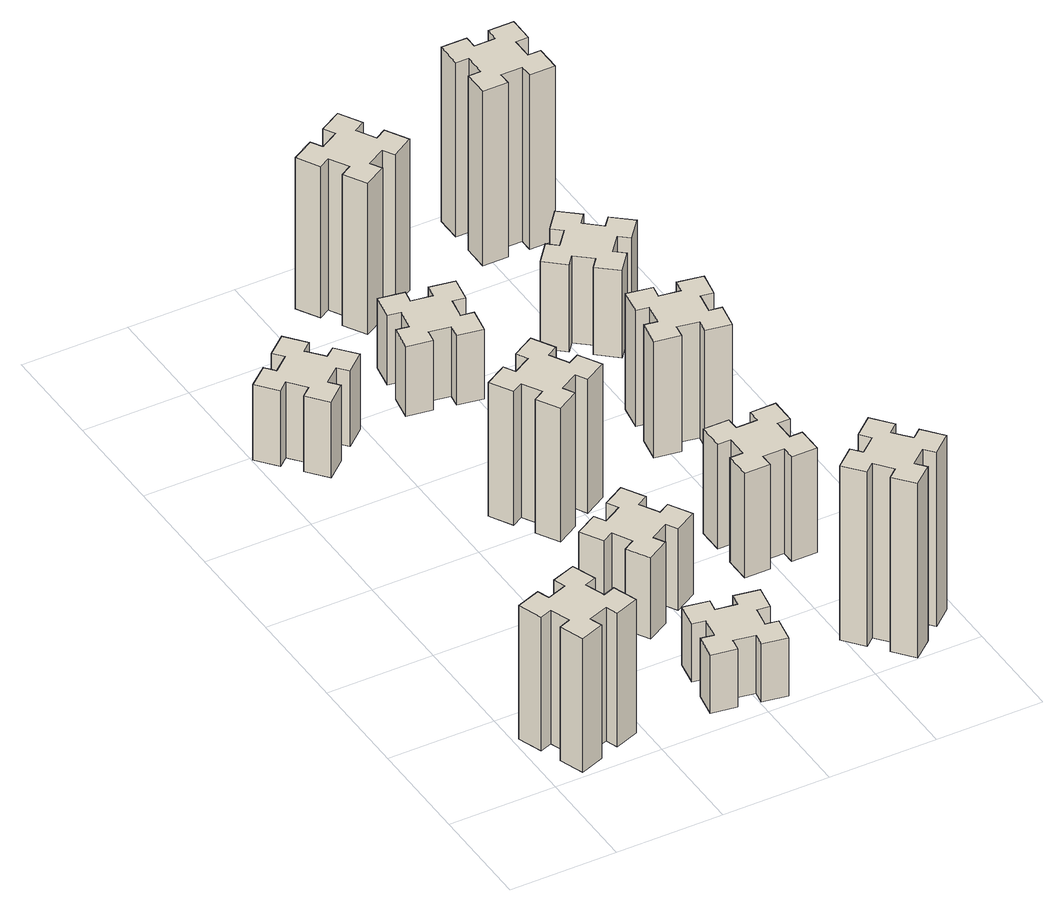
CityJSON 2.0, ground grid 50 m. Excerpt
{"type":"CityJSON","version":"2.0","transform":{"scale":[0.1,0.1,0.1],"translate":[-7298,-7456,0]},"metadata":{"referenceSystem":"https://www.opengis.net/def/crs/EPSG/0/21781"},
"CityObjects":{
"building1":{"type":"Building","attributes":{"class":"1000","function":"1000","usage":"1000","yearOfConstruction":2016,"roofType":"1000","measuredHeight":69,"storeysAboveGround":30,"storeysBelowGround":0},"geometry":[{"type":"Solid","lod":"1","boundaries":[[[[0,1,2,3,4,5,6,7,8,9,10,11,12,13,14,15,16,17,18,19]],[[17,16,20,21]],[[16,15,22,20]],[[15,14,23,22]],[[14,13,24,23]],[[13,12,25,24]],[[12,11,26,25]],[[11,10,27,26]],[[10,9,28,27]],[[9,8,29,28]],[[8,7,30,29]],[[7,6,31,30]],[[6,5,32,31]],[[5,4,33,32]],[[4,3,34,33]],[[3,2,35,34]],[[2,1,36,35]],[[1,0,37,36]],[[0,19,38,37]],[[19,18,39,38]],[[18,17,21,39]],[[24,25,26,27,28,29,30,31,32,33,34,35,36,37,38,39,21,20,22,23]]]]}]},
"building2":{"type":"Building","attributes":{"class":"1000","function":"1000","usage":"1000","yearOfConstruction":2016,"roofType":"1000","measuredHeight":39,"storeysAboveGround":30,"storeysBelowGround":0},"geometry":[{"type":"Solid","lod":"1","boundaries":[[[[40,41,42,43,44,45,46,47,48,49,50,51,52,53,54,55,56,57,58,59]],[[57,56,60,61]],[[56,55,62,60]],[[55,54,63,62]],[[54,53,64,63]],[[53,52,65,64]],[[52,51,66,65]],[[51,50,67,66]],[[50,49,68,67]],[[49,48,69,68]],[[48,47,70,69]],[[47,46,71,70]],[[46,45,72,71]],[[45,44,73,72]],[[44,43,74,73]],[[43,42,75,74]],[[42,41,76,75]],[[41,40,77,76]],[[40,59,78,77]],[[59,58,79,78]],[[58,57,61,79]],[[64,65,66,67,68,69,70,71,72,73,74,75,76,77,78,79,61,60,62,63]]]]}]},
"building3":{"type":"Building","attributes":{"class":"1000","function":"1000","usage":"1000","yearOfConstruction":2016,"roofType":"1000","measuredHeight":30,"storeysAboveGround":30,"storeysBelowGround":0},"geometry":[{"type":"Solid","lod":"1","boundaries":[[[[80,81,82,83,84,85,86,87,88,89,90,91,92,93,94,95,96,97,98,99]],[[97,96,100,101]],[[96,95,102,100]],[[95,94,103,102]],[[94,93,104,103]],[[93,92,105,104]],[[92,91,106,105]],[[91,90,107,106]],[[90,89,108,107]],[[89,88,109,108]],[[88,87,110,109]],[[87,86,111,110]],[[86,85,112,111]],[[85,84,113,112]],[[84,83,114,113]],[[83,82,115,114]],[[82,81,116,115]],[[81,80,117,116]],[[80,99,118,117]],[[99,98,119,118]],[[98,97,101,119]],[[104,105,106,107,108,109,110,111,112,113,114,115,116,117,118,119,101,100,102,103]]]]}]},
"building4":{"type":"Building","attributes":{"class":"1000","function":"1000","usage":"1000","yearOfConstruction":2016,"roofType":"1000","measuredHeight":42,"storeysAboveGround":30,"storeysBelowGround":0},"geometry":[{"type":"Solid","lod":"1","boundaries":[[[[120,121,122,123,124,125,126,127,128,129,130,131,132,133,134,135,136,137,138,139]],[[137,136,140,141]],[[136,135,142,140]],[[135,134,143,142]],[[134,133,144,143]],[[133,132,145,144]],[[132,131,146,145]],[[131,130,147,146]],[[130,129,148,147]],[[129,128,149,148]],[[128,127,150,149]],[[127,126,151,150]],[[126,125,152,151]],[[125,124,153,152]],[[124,123,154,153]],[[123,122,155,154]],[[122,121,156,155]],[[121,120,157,156]],[[120,139,158,157]],[[139,138,159,158]],[[138,137,141,159]],[[144,145,146,147,148,149,150,151,152,153,154,155,156,157,158,159,141,140,142,143]]]]}]},
"building5":{"type":"Building","attributes":{"class":"1000","function":"1000","usage":"1000","yearOfConstruction":2016,"roofType":"1000","measuredHeight":69,"storeysAboveGround":30,"storeysBelowGround":0},"geometry":[{"type":"Solid","lod":"1","boundaries":[[[[160,161,162,163,164,165,166,167,168,169,170,171,172,173,174,175,176,177,178,179]],[[177,176,180,181]],[[176,175,182,180]],[[175,174,183,182]],[[174,173,184,183]],[[173,172,185,184]],[[172,171,186,185]],[[171,170,187,186]],[[170,169,188,187]],[[169,168,189,188]],[[168,167,190,189]],[[167,166,191,190]],[[166,165,192,191]],[[165,164,193,192]],[[164,163,194,193]],[[163,162,195,194]],[[162,161,196,195]],[[161,160,197,196]],[[160,179,198,197]],[[179,178,199,198]],[[178,177,181,199]],[[184,185,186,187,188,189,190,191,192,193,194,195,196,197,198,199,181,180,182,183]]]]}]},
"building6":{"type":"Building","attributes":{"class":"1000","function":"1000","usage":"1000","yearOfConstruction":2016,"roofType":"1000","measuredHeight":36,"storeysAboveGround":30,"storeysBelowGround":0},"geometry":[{"type":"Solid","lod":"1","boundaries":[[[[200,201,202,203,204,205,206,207,208,209,210,211,212,213,214,215,216,217,218,219]],[[217,216,220,221]],[[216,215,222,220]],[[215,214,223,222]],[[214,213,224,223]],[[213,212,225,224]],[[212,211,226,225]],[[211,210,227,226]],[[210,209,228,227]],[[209,208,229,228]],[[208,207,230,229]],[[207,206,231,230]],[[206,205,232,231]],[[205,204,233,232]],[[204,203,234,233]],[[203,202,235,234]],[[202,201,236,235]],[[201,200,237,236]],[[200,219,238,237]],[[219,218,239,238]],[[218,217,221,239]],[[224,225,226,227,228,229,230,231,232,233,234,235,236,237,238,239,221,220,222,223]]]]}]},
"building7":{"type":"Building","attributes":{"class":"1000","function":"1000","usage":"1000","yearOfConstruction":2016,"roofType":"1000","measuredHeight":90,"storeysAboveGround":30,"storeysBelowGround":0},"geometry":[{"type":"Solid","lod":"1","boundaries":[[[[240,241,242,243,244,245,246,247,248,249,250,251,252,253,254,255,256,257,258,259]],[[257,256,260,261]],[[256,255,262,260]],[[255,254,263,262]],[[254,253,264,263]],[[253,252,265,264]],[[252,251,266,265]],[[251,250,267,266]],[[250,249,268,267]],[[249,248,269,268]],[[248,247,270,269]],[[247,246,271,270]],[[246,245,272,271]],[[245,244,273,272]],[[244,243,274,273]],[[243,242,275,274]],[[242,241,276,275]],[[241,240,277,276]],[[240,259,278,277]],[[259,258,279,278]],[[258,257,261,279]],[[264,265,266,267,268,269,270,271,272,273,274,275,276,277,278,279,261,260,262,263]]]]}]},
"building8":{"type":"Building","attributes":{"class":"1000","function":"1000","usage":"1000","yearOfConstruction":2016,"roofType":"1000","measuredHeight":54,"storeysAboveGround":30,"storeysBelowGround":0},"geometry":[{"type":"Solid","lod":"1","boundaries":[[[[280,281,282,283,284,285,286,287,288,289,290,291,292,293,294,295,296,297,298,299]],[[297,296,300,301]],[[296,295,302,300]],[[295,294,303,302]],[[294,293,304,303]],[[293,292,305,304]],[[292,291,306,305]],[[291,290,307,306]],[[290,289,308,307]],[[289,288,309,308]],[[288,287,310,309]],[[287,286,311,310]],[[286,285,312,311]],[[285,284,313,312]],[[284,283,314,313]],[[283,282,315,314]],[[282,281,316,315]],[[281,280,317,316]],[[280,299,318,317]],[[299,298,319,318]],[[298,297,301,319]],[[304,305,306,307,308,309,310,311,312,313,314,315,316,317,318,319,301,300,302,303]]]]}]},
"building9":{"type":"Building","attributes":{"class":"1000","function":"1000","usage":"1000","yearOfConstruction":2016,"roofType":"1000","measuredHeight":78,"storeysAboveGround":30,"storeysBelowGround":0},"geometry":[{"type":"Solid","lod":"1","boundaries":[[[[320,321,322,323,324,325,326,327,328,329,330,331,332,333,334,335,336,337,338,339]],[[337,336,340,341]],[[336,335,342,340]],[[335,334,343,342]],[[334,333,344,343]],[[333,332,345,344]],[[332,331,346,345]],[[331,330,347,346]],[[330,329,348,347]],[[329,328,349,348]],[[328,327,350,349]],[[327,326,351,350]],[[326,325,352,351]],[[325,324,353,352]],[[324,323,354,353]],[[323,322,355,354]],[[322,321,356,355]],[[321,320,357,356]],[[320,339,358,357]],[[339,338,359,358]],[[338,337,341,359]],[[344,345,346,347,348,349,350,351,352,353,354,355,356,357,358,359,341,340,342,343]]]]}]},
"building10":{"type":"Building","attributes":{"class":"1000","function":"1000","usage":"1000","yearOfConstruction":2016,"roofType":"1000","measuredHeight":60,"storeysAboveGround":30,"storeysBelowGround":0},"geometry":[{"type":"Solid","lod":"1","boundaries":[[[[360,361,362,363,364,365,366,367,368,369,370,371,372,373,374,375,376,377,378,379]],[[377,376,380,381]],[[376,375,382,380]],[[375,374,383,382]],[[374,373,384,383]],[[373,372,385,384]],[[372,371,386,385]],[[371,370,387,386]],[[370,369,388,387]],[[369,368,389,388]],[[368,367,390,389]],[[367,366,391,390]],[[366,365,392,391]],[[365,364,393,392]],[[364,363,394,393]],[[363,362,395,394]],[[362,361,396,395]],[[361,360,397,396]],[[360,379,398,397]],[[379,378,399,398]],[[378,377,381,399]],[[384,385,386,387,388,389,390,391,392,393,394,395,396,397,398,399,381,380,382,383]]]]}]},
"building11":{"type":"Building","attributes":{"class":"1000","function":"1000","usage":"1000","yearOfConstruction":2016,"roofType":"1000","measuredHeight":45,"storeysAboveGround":30,"storeysBelowGround":0},"geometry":[{"type":"Solid","lod":"1","boundaries":[[[[400,401,402,403,404,405,406,407,408,409,410,411,412,413,414,415,416,417,418,419]],[[417,416,420,421]],[[416,415,422,420]],[[415,414,423,422]],[[414,413,424,423]],[[413,412,425,424]],[[412,411,426,425]],[[411,410,427,426]],[[410,409,428,427]],[[409,408,429,428]],[[408,407,430,429]],[[407,406,431,430]],[[406,405,432,431]],[[405,404,433,432]],[[404,403,434,433]],[[403,402,435,434]],[[402,401,436,435]],[[401,400,437,436]],[[400,419,438,437]],[[419,418,439,438]],[[418,417,421,439]],[[424,425,426,427,428,429,430,431,432,433,434,435,436,437,438,439,421,420,422,423]]]]}]},
"building12":{"type":"Building","attributes":{"class":"1000","function":"1000","usage":"1000","yearOfConstruction":2016,"roofType":"1000","measuredHeight":90,"storeysAboveGround":30,"storeysBelowGround":0},"geometry":[{"type":"Solid","lod":"1","boundaries":[[[[440,441,442,443,444,445,446,447,448,449,450,451,452,453,454,455,456,457,458,459]],[[457,456,460,461]],[[456,455,462,460]],[[455,454,463,462]],[[454,453,464,463]],[[453,452,465,464]],[[452,451,466,465]],[[451,450,467,466]],[[450,449,468,467]],[[449,448,469,468]],[[448,447,470,469]],[[447,446,471,470]],[[446,445,472,471]],[[445,444,473,472]],[[444,443,474,473]],[[443,442,475,474]],[[442,441,476,475]],[[441,440,477,476]],[[440,459,478,477]],[[459,458,479,478]],[[458,457,461,479]],[[464,465,466,467,468,469,470,471,472,473,474,475,476,477,478,479,461,460,462,463]]]]}]}
},
"vertices":[
[255,366,0],[161,332,0],[140,388,0],[27,347,0],[69,234,0],[125,255,0],[159,161,0],[103,140,0],[144,27,0],[257,69,0],[236,125,0],[330,159,0],[350,103,0],[463,144,0],[422,257,0],[366,236,0],[332,330,0],[388,350,0],[347,463,0],[234,422,0],[332,330,690],[388,350,690],[366,236,690],[422,257,690],[463,144,690],[350,103,690],[330,159,690],[236,125,690],[257,69,690],[144,27,690],[103,140,690],[159,161,690],[125,255,690],[69,234,690],[27,347,690],[140,388,690],[161,332,690],[255,366,690],[234,422,690],[347,463,690],
[278,2349,0],[354,2413,0],[393,2367,0],[485,2444,0],[408,2536,0],[362,2498,0],[297,2574,0],[343,2613,0],[266,2705,0],[174,2628,0],[213,2582,0],[136,2517,0],[98,2563,0],[6,2486,0],[83,2394,0],[129,2433,0],[193,2356,0],[147,2318,0],[224,2226,0],[316,2303,0],[193,2356,390],[147,2318,390],[129,2433,390],[83,2394,390],[6,2486,390],[98,2563,390],[136,2517,390],[213,2582,390],[174,2628,390],[266,2705,390],[343,2613,390],[297,2574,390],[362,2498,390],[408,2536,390],[485,2444,390],[393,2367,390],[354,2413,390],[278,2349,390],[316,2303,390],[224,2226,390],
[886,314,0],[868,215,0],[809,226,0],[788,107,0],[907,87,0],[917,146,0],[1015,128,0],[1005,69,0],[1123,48,0],[1144,167,0],[1085,177,0],[1102,275,0],[1161,265,0],[1182,383,0],[1064,404,0],[1054,345,0],[955,362,0],[966,421,0],[847,442,0],[827,324,0],[955,362,300],[966,421,300],[1054,345,300],[1064,404,300],[1182,383,300],[1161,265,300],[1102,275,300],[1085,177,300],[1144,167,300],[1123,48,300],[1005,69,300],[1015,128,300],[917,146,300],[907,87,300],[788,107,300],[809,226,300],[868,215,300],[886,314,300],[827,324,300],[847,442,300],
[874,1006,0],[787,956,0],[757,1008,0],[653,948,0],[713,844,0],[765,874,0],[815,787,0],[763,757,0],[823,653,0],[927,713,0],[897,765,0],[984,815,0],[1014,763,0],[1118,823,0],[1058,927,0],[1006,897,0],[956,984,0],[1008,1014,0],[948,1118,0],[844,1058,0],[956,984,420],[1008,1014,420],[1006,897,420],[1058,927,420],[1118,823,420],[1014,763,420],[984,815,420],[897,765,420],[927,713,420],[823,653,420],[763,757,420],[815,787,420],[765,874,420],[713,844,420],[653,948,420],[757,1008,420],[787,956,420],[874,1006,420],[844,1058,420],[948,1118,420],
[765,1614,0],[815,1527,0],[763,1497,0],[823,1393,0],[927,1453,0],[897,1505,0],[984,1555,0],[1014,1503,0],[1118,1563,0],[1058,1667,0],[1006,1637,0],[956,1724,0],[1008,1754,0],[948,1858,0],[844,1798,0],[874,1746,0],[787,1696,0],[757,1748,0],[653,1688,0],[713,1584,0],[787,1696,690],[757,1748,690],[874,1746,690],[844,1798,690],[948,1858,690],[1008,1754,690],[956,1724,690],[1006,1637,690],[1058,1667,690],[1118,1563,690],[1014,1503,690],[984,1555,690],[897,1505,690],[927,1453,690],[823,1393,690],[763,1497,690],[815,1527,690],[765,1614,690],[713,1584,690],[653,1688,690],
[954,2665,0],[855,2682,0],[866,2741,0],[747,2762,0],[727,2644,0],[786,2634,0],[768,2535,0],[709,2546,0],[688,2427,0],[807,2407,0],[817,2466,0],[915,2448,0],[905,2389,0],[1023,2368,0],[1044,2487,0],[985,2497,0],[1002,2595,0],[1061,2585,0],[1082,2703,0],[964,2724,0],[1002,2595,360],[1061,2585,360],[985,2497,360],[1044,2487,360],[1023,2368,360],[905,2389,360],[915,2448,360],[817,2466,360],[807,2407,360],[688,2427,360],[709,2546,360],[768,2535,360],[786,2634,360],[727,2644,360],[747,2762,360],[866,2741,360],[855,2682,360],[954,2665,360],[964,2724,360],[1082,2703,360],
[1758,129,0],[1834,193,0],[1873,147,0],[1965,224,0],[1888,316,0],[1842,278,0],[1777,354,0],[1823,393,0],[1746,485,0],[1654,408,0],[1693,362,0],[1616,297,0],[1578,343,0],[1486,266,0],[1563,174,0],[1609,213,0],[1673,136,0],[1627,98,0],[1704,6,0],[1796,83,0],[1673,136,900],[1627,98,900],[1609,213,900],[1563,174,900],[1486,266,900],[1578,343,900],[1616,297,900],[1693,362,900],[1654,408,900],[1746,485,900],[1823,393,900],[1777,354,900],[1842,278,900],[1888,316,900],[1965,224,900],[1873,147,900],[1834,193,900],[1758,129,900],[1796,83,900],[1704,6,900],
[1475,875,0],[1575,875,0],[1575,815,0],[1695,815,0],[1695,935,0],[1635,935,0],[1635,1035,0],[1695,1035,0],[1695,1155,0],[1575,1155,0],[1575,1095,0],[1475,1095,0],[1475,1155,0],[1355,1155,0],[1355,1035,0],[1415,1035,0],[1415,935,0],[1355,935,0],[1355,815,0],[1475,815,0],[1415,935,540],[1355,935,540],[1415,1035,540],[1355,1035,540],[1355,1155,540],[1475,1155,540],[1475,1095,540],[1575,1095,540],[1575,1155,540],[1695,1155,540],[1695,1035,540],[1635,1035,540],[1635,935,540],[1695,935,540],[1695,815,540],[1575,815,540],[1575,875,540],[1475,875,540],[1475,815,540],[1355,815,540],
[1006,3217,0],[956,3304,0],[1008,3334,0],[948,3438,0],[844,3378,0],[874,3326,0],[787,3276,0],[757,3328,0],[653,3268,0],[713,3164,0],[765,3194,0],[815,3107,0],[763,3077,0],[823,2973,0],[927,3033,0],[897,3085,0],[984,3135,0],[1014,3083,0],[1118,3143,0],[1058,3247,0],[984,3135,780],[1014,3083,780],[897,3085,780],[927,3033,780],[823,2973,780],[763,3077,780],[815,3107,780],[765,3194,780],[713,3164,780],[653,3268,780],[757,3328,780],[787,3276,780],[874,3326,780],[844,3378,780],[948,3438,780],[1008,3334,780],[956,3304,780],[1006,3217,780],[1058,3247,780],[1118,3143,780],
[1557,1726,0],[1655,1708,0],[1645,1649,0],[1763,1628,0],[1784,1747,0],[1725,1757,0],[1742,1855,0],[1801,1845,0],[1822,1963,0],[1704,1984,0],[1694,1925,0],[1595,1942,0],[1606,2001,0],[1487,2022,0],[1467,1904,0],[1526,1894,0],[1508,1795,0],[1449,1806,0],[1428,1687,0],[1547,1667,0],[1508,1795,600],[1449,1806,600],[1526,1894,600],[1467,1904,600],[1487,2022,600],[1606,2001,600],[1595,1942,600],[1694,1925,600],[1704,1984,600],[1822,1963,600],[1801,1845,600],[1742,1855,600],[1725,1757,600],[1784,1747,600],[1763,1628,600],[1645,1649,600],[1655,1708,600],[1557,1726,600],[1547,1667,600],[1428,1687,600],
[1734,2617,0],[1658,2682,0],[1696,2728,0],[1604,2805,0],[1527,2713,0],[1573,2674,0],[1509,2598,0],[1463,2636,0],[1386,2544,0],[1478,2467,0],[1516,2513,0],[1593,2449,0],[1554,2403,0],[1646,2326,0],[1723,2418,0],[1677,2456,0],[1742,2533,0],[1788,2494,0],[1865,2586,0],[1773,2663,0],[1742,2533,450],[1788,2494,450],[1677,2456,450],[1723,2418,450],[1646,2326,450],[1554,2403,450],[1593,2449,450],[1516,2513,450],[1478,2467,450],[1386,2544,450],[1463,2636,450],[1509,2598,450],[1573,2674,450],[1527,2713,450],[1604,2805,450],[1696,2728,450],[1658,2682,450],[1734,2617,450],[1773,2663,450],[1865,2586,450],
[1575,3195,0],[1675,3195,0],[1675,3135,0],[1795,3135,0],[1795,3255,0],[1735,3255,0],[1735,3355,0],[1795,3355,0],[1795,3475,0],[1675,3475,0],[1675,3415,0],[1575,3415,0],[1575,3475,0],[1455,3475,0],[1455,3355,0],[1515,3355,0],[1515,3255,0],[1455,3255,0],[1455,3135,0],[1575,3135,0],[1515,3255,900],[1455,3255,900],[1515,3355,900],[1455,3355,900],[1455,3475,900],[1575,3475,900],[1575,3415,900],[1675,3415,900],[1675,3475,900],[1795,3475,900],[1795,3355,900],[1735,3355,900],[1735,3255,900],[1795,3255,900],[1795,3135,900],[1675,3135,900],[1675,3195,900],[1575,3195,900],[1575,3135,900],[1455,3135,900]
]}
